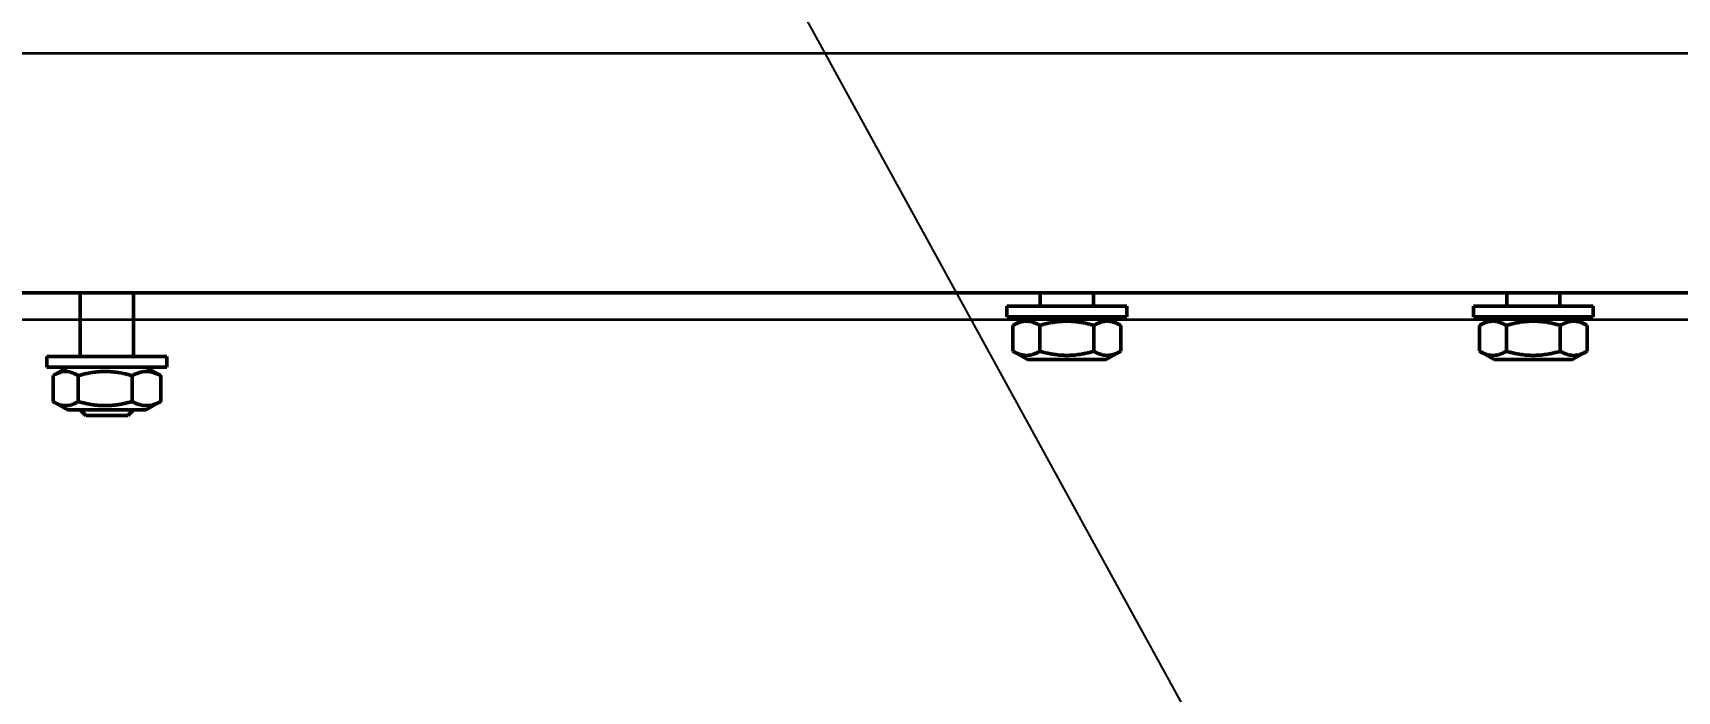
# Model space of a CAD drawing. Header units: millimetres. Extents: x -1328 to 2520, y -765 to 1782.
# Drawn here: x 613.6 to 737, y 1078.1 to 1127.5 of the extents above; entities that cross this region are included whole.
import ezdxf

# ---------------------------------------------------------------- set-up
doc = ezdxf.new("R2010")
doc.units = ezdxf.units.MM
doc.header["$LTSCALE"] = 6
for name, color, linetype, lineweight in [('Dimension (ISO)', 7, 'Continuous', 25), ('Reference (ISO)', 7, 'Continuous', 35), ('Symbol (ISO)', 7, 'Continuous', 25), ('Visible (ISO)', 7, 'Continuous', 50)]:
    doc.layers.add(name, color=color, linetype=linetype, lineweight=lineweight)
doc.styles.add('Note Text (ISO)', font='tahoma.ttf')
doc.dimstyles.new('Default (ISO)', dxfattribs={"dimscale": 6, "dimtxt": 3.5, "dimasz": 2.5, "dimexe": 3.175, "dimexo": 0, "dimgap": 0.762, "dimtad": 1, "dimrnd": 1e-08, "dimzin": 0, "dimtxsty": 'Note Text (ISO)', "dimcen": 0.09, "dimdle": 10, "dimclrd": 256, "dimclre": 256, "dimclrt": 256, "dimazin": 0, "dimtfac": 1.001486, "dimtmove": 0, "dimatfit": 3, "dimfxl": 1, "dimtolj": 1, "dimtzin": 0, "dimlwd": -1, "dimlwe": -1, "dimarcsym": 0})

# ---------------------------------------------------------------- blocks, each defined once
blk = doc.blocks.new('Balloon1')
at = {"layer": 'Symbol (ISO)'}
blk.add_line((111.179, 189.465), (121.194, 171.218), dxfattribs=at)
blk = doc.blocks.new('*D16')
at = {"layer": 'Defpoints', "color": 0, "transparency": 16777216}
for p in [(401.18, 1107.94), (861.18, 1107.94), (861.18, 1040)]:
    blk.add_point(p, dxfattribs=at)
at = {"layer": 'Dimension (ISO)', "transparency": 16777216}
for p, q in [((401.18, 1107.94), (401.18, 1020.95)), ((861.18, 1107.94), (861.18, 1020.95)), ((416.18, 1040), (846.18, 1040))]:
    blk.add_line(p, q, dxfattribs=at)
for points in [[(416.18, 1042.5), (416.18, 1037.5), (401.18, 1040)], [(846.18, 1042.5), (846.18, 1037.5), (861.18, 1040)]]:
    blk.add_solid(points, dxfattribs=at)
at = {"layer": 'Dimension (ISO)', "transparency": 16777216, "insert": (608.4, 1066.43), "char_height": 21, "attachment_point": 1, "style": 'Note Text (ISO)'}
blk.add_mtext('\\A1;460', dxfattribs=at)

msp = doc.modelspace()

# ---------------------------------------------------------------- linework, layer by layer
at = {"layer": 'Reference (ISO)'}
for p, q in [((421.18, 1125.94), (841.18, 1125.94)), ((421.18, 1105.94), (841.18, 1105.94))]:
    msp.add_line(p, q, dxfattribs=at)
at = {"layer": 'Visible (ISO)'}
for p, q in [((421.18, 1107.94), (841.18, 1107.94)), ((617.16, 1107.94), (617.16, 1103.17)), ((621.16, 1107.94), (621.16, 1103.17)), ((689.18, 1107.94), (689.18, 1106.94)), ((693.18, 1107.94), (693.18, 1106.94)), ((724.18, 1107.94), (724.18, 1106.94)), ((728.18, 1107.94), (728.18, 1106.94)), ((686.68, 1106.94), (695.68, 1106.94)), ((686.68, 1106.14), (686.68, 1106.94)), ((695.68, 1106.14), (695.68, 1106.94)), ((721.68, 1106.94), (730.68, 1106.94)), ((721.68, 1106.14), (721.68, 1106.94)), ((730.68, 1106.14), (730.68, 1106.94)), ((686.68, 1106.14), (695.68, 1106.14)), ((688.23, 1106.14), (687.14, 1105.51)), ((687.14, 1105.51), (687.14, 1103.57)), ((689.16, 1105.51), (689.16, 1103.57)), ((693.2, 1105.51), (693.2, 1103.57)), ((694.13, 1106.14), (695.22, 1105.51)), ((695.22, 1105.51), (695.22, 1103.57)), ((721.68, 1106.14), (730.68, 1106.14)), ((723.23, 1106.14), (722.14, 1105.51)), ((722.14, 1105.51), (722.14, 1103.57)), ((724.16, 1105.51), (724.16, 1103.57)), ((728.2, 1105.51), (728.2, 1103.57)), ((729.13, 1106.14), (730.22, 1105.51)), ((730.22, 1105.51), (730.22, 1103.57)), ((623.66, 1103.17), (614.66, 1103.17)), ((614.66, 1103.17), (614.66, 1102.37)), ((623.66, 1103.17), (623.66, 1102.37)), ((688.23, 1102.94), (687.14, 1103.57)), ((688.23, 1102.94), (694.13, 1102.94)), ((694.13, 1102.94), (695.22, 1103.57)), ((723.23, 1102.94), (722.14, 1103.57)), ((723.23, 1102.94), (729.13, 1102.94)), ((729.13, 1102.94), (730.22, 1103.57)), ((623.66, 1102.37), (614.66, 1102.37)), ((615.12, 1099.8), (615.12, 1101.74)), ((616.21, 1102.37), (615.2, 1101.79)), ((617.01, 1099.8), (617.01, 1101.74)), ((621.05, 1099.8), (621.05, 1101.74)), ((622.11, 1102.37), (623.12, 1101.79)), ((623.2, 1099.8), (623.2, 1101.74)), ((616.21, 1099.17), (615.2, 1099.75)), ((616.21, 1099.17), (622.11, 1099.17)), ((617.59, 1098.74), (617.16, 1099.17)), ((620.73, 1098.74), (621.16, 1099.17)), ((622.11, 1099.17), (623.12, 1099.75)), ((620.73, 1098.74), (617.59, 1098.74))]:
    msp.add_line(p, q, dxfattribs=at)
for points, weights in [([(689.16, 1105.51), (688.15, 1106.09), (687.14, 1105.51)], [1, 1.15470053838, 1]), ([(693.2, 1105.51), (691.18, 1106.09), (689.16, 1105.51)], [1, 1.15470053838, 1]), ([(695.22, 1105.51), (694.21, 1106.09), (693.2, 1105.51)], [1, 1.15470053838, 1]), ([(724.16, 1105.51), (723.15, 1106.09), (722.14, 1105.51)], [1, 1.15470053838, 1]), ([(728.2, 1105.51), (726.18, 1106.09), (724.16, 1105.51)], [1, 1.15470053838, 1]), ([(730.22, 1105.51), (729.21, 1106.09), (728.2, 1105.51)], [1, 1.15470053838, 1]), ([(687.14, 1103.57), (688.15, 1102.99), (689.16, 1103.57)], [1, 1.15470053838, 1]), ([(689.16, 1103.57), (691.18, 1102.99), (693.2, 1103.57)], [1, 1.15470053838, 1]), ([(693.2, 1103.57), (694.21, 1102.99), (695.22, 1103.57)], [1, 1.15470053838, 1]), ([(722.14, 1103.57), (723.15, 1102.99), (724.16, 1103.57)], [1, 1.15470053838, 1]), ([(724.16, 1103.57), (726.18, 1102.99), (728.2, 1103.57)], [1, 1.15470053838, 1]), ([(728.2, 1103.57), (729.21, 1102.99), (730.22, 1103.57)], [1, 1.15470053838, 1]), ([(617.01, 1101.74), (616.07, 1102.32), (615.12, 1101.74)], [1, 1.15470053838, 1]), ([(621.05, 1101.74), (619.03, 1102.32), (617.01, 1101.74)], [1, 1.15470053838, 1]), ([(623.2, 1101.74), (622.12, 1102.32), (621.05, 1101.74)], [1, 1.15470053838, 1]), ([(623.12, 1101.79), (623.16, 1101.76), (623.2, 1101.74)], [1.01093397769, 1.00567518268, 1]), ([(615.12, 1099.8), (616.07, 1099.22), (617.01, 1099.8)], [1, 1.15470053838, 1]), ([(617.01, 1099.8), (619.03, 1099.22), (621.05, 1099.8)], [1, 1.15470053838, 1]), ([(621.05, 1099.8), (622.12, 1099.22), (623.2, 1099.8)], [1, 1.15470053838, 1]), ([(623.2, 1099.8), (623.16, 1099.78), (623.12, 1099.75)], [1, 1.00567518268, 1.01093397769])]:
    msp.add_rational_spline(points, weights, degree=2, dxfattribs=at)

# ---------------------------------------------------------------- block references
at = {"layer": 'Symbol (ISO)', "xscale": 6, "yscale": 6, "zscale": 6}
msp.add_blockref('Balloon1', (0, 0), dxfattribs=at)

# ---------------------------------------------------------------- dimensions: what is measured, and where the dimension line sits
at = {"layer": 'Dimension (ISO)'}
dim = msp.add_linear_dim(base=(861.18, 1040), p1=(401.18, 1107.94), p2=(861.18, 1107.94), dimstyle='Default (ISO)', override={"dimgap": 0.762, "dimdec": 0, "dimtol": 0, "dimlim": 0, "dimtp": 0, "dimtm": 0, "dimtdec": 2, "dimtofl": 0, "dimatfit": 1}, dxfattribs=at)
dim.commit()
dim.dimension.update_dxf_attribs({"geometry": '*D16', "text_midpoint": (631.18, 1040), "dimtype": 160})

doc.saveas('drawing.dxf')
